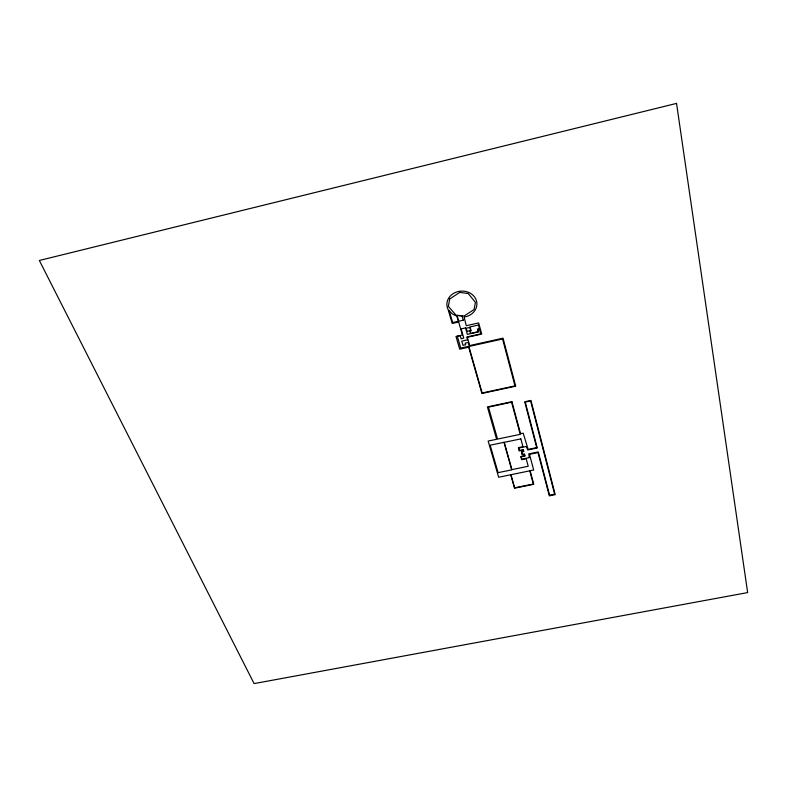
<?xml version="1.0" encoding="UTF-8"?>
<svg xmlns="http://www.w3.org/2000/svg" width="787" height="787" viewBox="0 0 787 787"><rect width="100%" height="100%" fill="white"/><g stroke="black" fill="none" stroke-linecap="round" stroke-linejoin="round"><path stroke-width="1.18" d="M449.682 299.011L448.374 306.399L456.017 315.164L464.094 316.02L474.04 309.566L475.437 302.365L468.245 293.561L459.736 292.37L449.682 299.011M676.545 103.402L39.35 260.477L254.103 683.598L747.65 592.581L676.545 103.402M458.319 321.312L452.663 322.591L449.102 310.353A14.304 12.444 -3.4 0 0 456.804 316.03L458.319 321.312M463.277 320.191L458.742 321.214L457.099 315.489L462.087 315.99L463.277 320.191M458.664 322.001L452.21 323.457L448.167 309.694A15.032 13.074 -3.4 0 1 457.011 291.859A15.032 13.074 -3.4 0 1 476.479 300.841A15.032 13.074 -3.4 0 1 464.133 317.063L466.268 325.71L478.653 322.926L481.733 334.062L467.301 337.289L469.662 345.582L503.031 338.164L515.721 386.181L481.91 393.47L468.698 347.185L459.697 349.182L455.978 336.413L462.392 334.977L458.664 322.001M465.53 327.923L461.133 328.907L463.779 338.144L461.084 338.744L460.198 335.695L457.336 336.334L460.729 348.041L469.406 346.123L468.344 342.424L465.215 343.122L465.668 344.716L462.972 345.316L461.772 341.135L467.606 339.836L466.809 337.003L480.719 333.895L479.362 328.986L477.739 329.35L478.437 331.888L467.36 334.367L465.53 327.923M478.447 325.021L470.026 326.91L471.118 330.796L469.869 331.081L470.528 333.432L478.132 331.73L477.434 329.212L479.48 328.759L478.447 325.021M469.819 327.402L466.219 328.218L467.094 331.307L470.695 330.501L469.819 327.402M502.568 339.01L468.895 346.487L482.156 392.979L514.983 385.896L502.568 339.01M511.924 401.685L487.409 406.928L496.617 439.284L488.156 441.054L498.643 477.237L510.753 474.758L514.541 488.186L533.763 484.28L530.113 470.734L533.665 470.006L529.484 454.345L538.003 452.584L549.316 495.859L555.209 494.669L530.94 400.435L524.713 401.763L536.704 447.626L528.156 449.407L523.198 433.155L520.541 433.716L511.924 401.685M511.58 402.196L488.481 407.135L497.551 439.087L520.227 434.335L511.58 402.196M530.605 400.967L525.263 402.108L537.246 447.98L527.693 449.967A30.113 23.895 -4.3 0 0 526.178 446.524L518.741 448.069L519.41 450.528L523.345 449.711L523.817 451.443L521.643 451.895L522.352 454.502L524.526 454.05L525.047 456.007L521.122 456.824L521.761 459.165L529.179 457.631A33.93 26.896 -4.1 0 0 528.746 453.902L538.278 451.925L549.572 495.161L554.628 494.147L530.605 400.967M503.985 442.314L490.153 445.206L498.102 472.662L511.707 469.869L503.985 442.314M520.837 438.88L504.27 442.343L511.914 469.613L528.225 466.268L526.188 458.723L521.663 459.667L520.807 456.529L524.683 455.722L524.29 454.266L522.224 454.689L521.437 451.758L523.503 451.335L523.158 450.075L519.263 450.882L518.387 447.665L522.952 446.711L520.837 438.88M529.759 470.842L510.93 474.709L514.629 487.822L533.311 484.035L529.759 470.842"/></g></svg>
